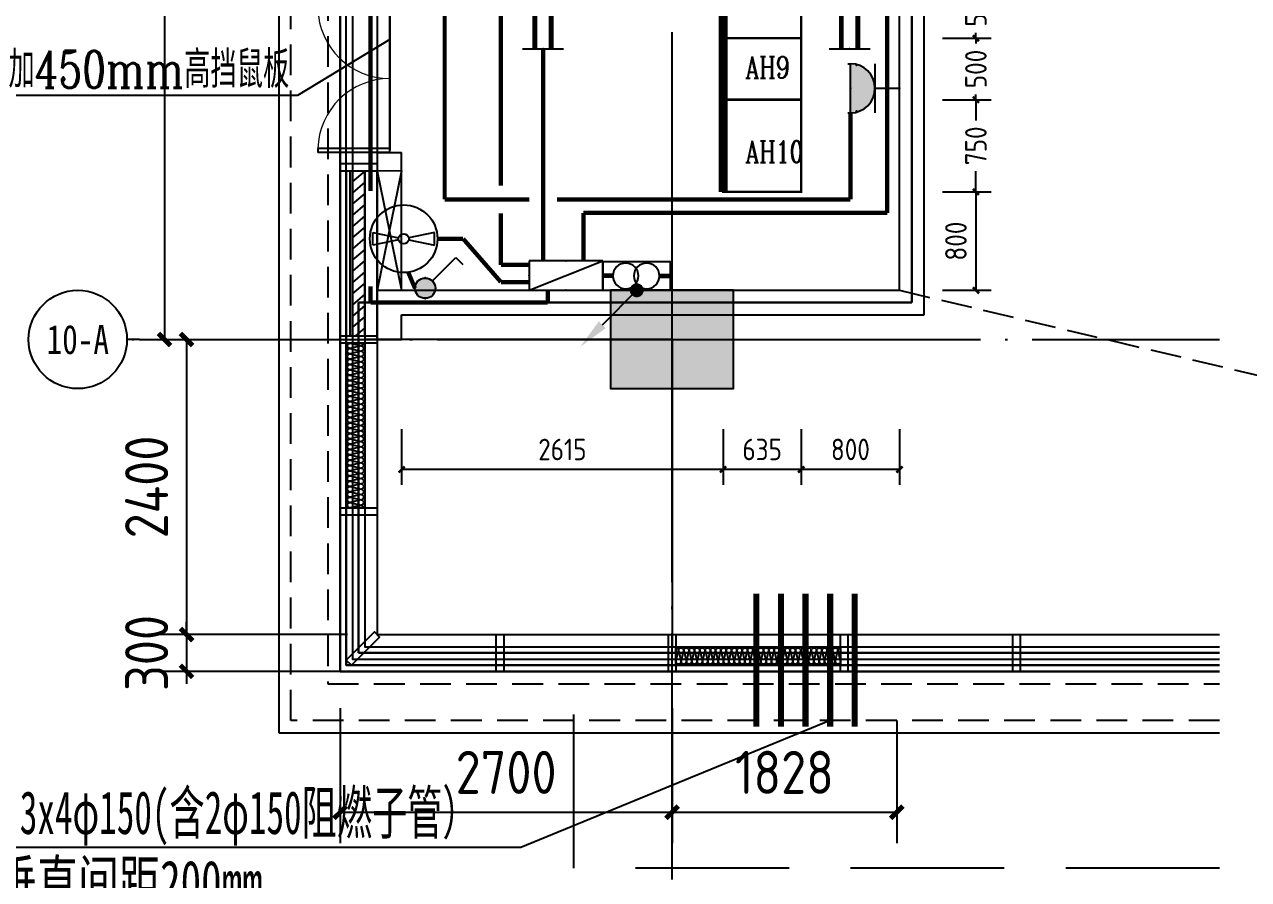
# Model space of a CAD drawing. Extents: x 115799 to 952918, y -190076 to 200966.
# Drawn here: x 891452 to 901408, y 128137 to 135092 of the extents above; entities that cross this region are included whole.
import ezdxf
from ezdxf.enums import TextEntityAlignment as Align

# ---------------------------------------------------------------- set-up
doc = ezdxf.new("R2010")
doc.units = 0
doc.header["$LTSCALE"] = 1000
doc.header["$MEASUREMENT"] = 0
for name, pattern in [('10#楼幕墙$0$109-34 轴网$0$L1$0$$AUDIT_BAD_LTYPE1', [0]), ('104-10 轴网$0$DOTE', [2.42, 2, -0.2, 0.02, -0.2]), ('109-34 轴网$0$L1$0$$AUDIT_BAD_LTYPE1', [0]), ('CACHE', [0.375, 0.25, -0.125]), ('DASH', [0.35, 0.25, -0.1]), ('DASHDOT', [1, 0.5, -0.25, 0, -0.25]), ('DOTE', [2.42, 2, -0.2, 0.02, -0.2])]:
    doc.linetypes.add(name, pattern=pattern)
doc.layers.add('000套内', color=226, linetype='Continuous', lineweight=30, plot=False)
doc.layers.add('10#楼幕墙$0$04-不打印_辅助线', color=165, linetype='Continuous', plot=False)
for name, color, linetype in [('10#楼幕墙$0$A-C_玻璃幕墙', 140, 'Continuous'), ('10#楼幕墙$0$A-金属背板', 30, 'Continuous'), ('104-10 轴网$0$01-标注_轴线坐标', 132, 'Continuous'), ('104-10 轴网$0$02-TEXT_轴号', 7, 'Continuous'), ('104-10 轴网$0$A_AXIS-轴线', 36, '104-10 轴网$0$DOTE'), ('104-8910 结构$0$A_STR-砼柱', 51, 'Continuous'), ('A-O_屋面', 201, 'Continuous'), ('A-O_散水', 134, 'Continuous'), ('A-TECH_暖通', 162, 'Continuous'), ('A-TECH_结构', 21, 'Continuous'), ('A_STR-砌块墙', 121, 'Continuous'), ('AXIS_TEXT', 7, 'Continuous'), ('C', 4, 'DASHDOT'), ('CZX', 60, 'Continuous'), ('EQUIP-动力', 80, 'Continuous'), ('EQUIP-插座', 80, 'Continuous'), ('EQUIP-照明', 3, 'Continuous'), ('EQUIP-箱柜', 3, 'Continuous'), ('GDXT', 3, 'Continuous'), ('LWIRE', 4, 'Continuous'), ('PUB_HATCH', 8, 'Continuous'), ('TEL_TEXT', 7, 'Continuous'), ('WINDOW', 2, 'Continuous'), ('WIRE-照明', 1, 'Continuous'), ('绿化', 3, 'Continuous')]:
    doc.layers.add(name, color=color, linetype=linetype)
doc.layers.add('ddl0.25', color=6, linetype='Continuous', lineweight=25)
doc.styles.add('104-10 轴网$0$_TCH_AXIS', font='STXIHEI.TTF', dxfattribs={"width": 0.75})
doc.styles.add('_TCH_LABEL', font='COMPLEX', dxfattribs={"bigfont": 'GBCBIG'})
doc.styles.add('_TEL_DIM', font='SIMPLEX.shx', dxfattribs={"width": 0.8, "height": 3.5, "bigfont": 'jd.shx'})
doc.styles.add('COMPLEX', font='COMPLEX')
doc.styles.get("Standard").update_dxf_attribs({"font": 'gbenor.shx', "bigfont": 'gbcbig.shx'})
doc.styles.add('长仿宋', font='complex.shx', dxfattribs={"width": 0.7, "bigfont": 'jd.shx'})
doc.styles.add('长仿宋1', font='simfang.ttf', dxfattribs={"width": 0.8})
doc.dimstyles.get("Standard").update_dxf_attribs({"dimscale": 100, "dimtxt": 3.5, "dimasz": 1, "dimexe": 2.5, "dimexo": 3, "dimgap": 1.5, "dimtad": 1, "dimdec": 0, "dimzin": 0, "dimdsep": 46, "dimtxsty": 'Standard', "dimblk": 'ARCHTICK', "dimcen": 0.09, "dimadec": 0, "dimazin": 0, "dimtfac": 1, "dimtdec": 0, "dimtix": 1, "dimtmove": 2, "dimatfit": 3, "dimfxl": 0, "dimtolj": 1, "dimtzin": 0, "dimarcsym": 0})

# ---------------------------------------------------------------- blocks, each defined once
blk = doc.blocks.new('_AXISO')
blk.add_circle((0, 0), 0.5)
at = {"layer": 'AXIS_TEXT', "style": 'COMPLEX', "width": 1.041667}
blk.add_attdef('A', text='', height=0.56, dxfattribs=at).set_placement((-0.25, -0.28), (0.25, -0.28), align=Align.FIT)
blk = doc.blocks.new('_FZH')
blk.add_lwpolyline([(-0.5, -0.5), (0.5, -0.5), (0.5, 0.5), (-0.5, 0.5)], close=True)
at = {"layer": 'PUB_HATCH'}
blk.add_solid([(-0.5, -0.5), (0.5, -0.5), (-0.5, 0.5), (0.5, 0.5)], dxfattribs=at)
blk = doc.blocks.new('10#楼幕墙$0$$LinePat$岩棉板')
at = {"color": 0}
for p, q in [((0, -17), (12, -67)), ((12, -67), (24, -17))]:
    blk.add_line(p, q, dxfattribs=at)
for centre, start, end in [((12, -17), 0, 180), ((0, -67), 270, 0), ((24, -67), 180, 270)]:
    blk.add_arc(centre, 12, start, end, dxfattribs=at)
at = {"layer": 'Defpoints'}
blk.add_point((0, 0.1), dxfattribs=at)
at = {"layer": 'Defpoints', "color": 0}
blk.add_point((24, -84), dxfattribs=at)
blk = doc.blocks.new('10#楼幕墙$0$ii')
blk.add_lwpolyline([(-1340, 0), (0, 0), (0, -150), (-1340, -150)], close=True)
at = {"color": 8, "xscale": -1.801075267316308, "yscale": 1.782568518697715, "zscale": 1.782568518697715}
for p in [(-1296.8, 0), (-1253.5, 0), (-1210.3, 0), (-1167.1, 0), (-1123.9, 0), (-1080.6, 0), (-1037.4, 0), (-994.2, 0), (-951, 0), (-907.7, 0), (-864.5, 0), (-821.3, 0), (-778.1, 0), (-734.8, 0), (-691.6, 0), (-648.4, 0), (-605.2, 0), (-561.9, 0), (-518.7, 0), (-475.5, 0), (-432.3, 0), (-389, 0), (-345.8, 0), (-302.6, 0), (-259.4, 0), (-216.1, 0), (-172.9, 0), (-129.7, 0), (-86.5, 0), (-43.2, 0), (0, 0)]:
    blk.add_blockref('10#楼幕墙$0$$LinePat$岩棉板', p, dxfattribs=at)
blk = doc.blocks.new('10#楼幕墙$0$$WINLIB2D$00000039')
at = {"color": 0}
for points in [[(-0.5, 0.5), (-0.5, -0.5)], [(0.5, 0.5), (-0.5, 0.5)], [(0.5, -0.5), (0.5, 0.5)], [(-0.5, 0.1667), (0.5, 0.1667)], [(-0.3839, -0.1667), (-0.448, 0.1667)], [(-0.3159, -0.1667), (-0.38, 0.1667)], [(-0.2479, -0.1667), (-0.312, 0.1667)], [(-0.1799, -0.1667), (-0.244, 0.1667)], [(-0.1119, -0.1667), (-0.176, 0.1667)], [(-0.0439, -0.1667), (-0.108, 0.1667)], [(0.0241, -0.1667), (-0.04, 0.1667)], [(0.0921, -0.1667), (0.028, 0.1667)], [(0.16, -0.1667), (0.0959, 0.1667)], [(0.228, -0.1667), (0.1639, 0.1667)], [(0.296, -0.1667), (0.2319, 0.1667)], [(0.364, -0.1667), (0.2999, 0.1667)], [(0.432, -0.1667), (0.3679, 0.1667)], [(0.5, -0.1667), (0.4359, 0.1667)], [(-0.4519, -0.1667), (-0.5, 0.0836)], [(-0.5, -0.1667), (0.5, -0.1667)], [(0.5, -0.5), (-0.5, -0.5)]]:
    blk.add_lwpolyline(points, dxfattribs=at)
blk = doc.blocks.new('*U109')
at = {"layer": 'A-TECH_暖通', "linetype": '109-34 轴网$0$L1$0$$AUDIT_BAD_LTYPE1'}
for p, q in [((-0.3, 0.1), (970, -199.9)), ((0, -199.9), (970, 0.1))]:
    blk.add_line(p, q, dxfattribs=at)
blk.add_lwpolyline([(0, -199.9), (970.3, -199.9), (970, 0.1), (-0.3, 0.1)], close=True, dxfattribs=at)
blk = doc.blocks.new('_ArchTick')
at = {"color": 0, "linetype": 'ByBlock', "const_width": 0.4}
blk.add_lwpolyline([(-0.5, -0.5), (0.5, 0.5)], dxfattribs=at)
blk = doc.blocks.new('*D210')
at = {"color": 0, "lineweight": -2, "transparency": 16777216}
for p, q in [((894020, 129530.2), (894020, 128433.8)), ((896720, 129530.2), (896720, 128433.8)), ((894020, 128683.8), (896720, 128683.8))]:
    blk.add_line(p, q, dxfattribs=at)
at = {"layer": 'Defpoints', "color": 0, "transparency": 16777216}
for p in [(894020, 129830.2), (896720, 129830.2), (896720, 128683.8)]:
    blk.add_point(p, dxfattribs=at)
at = {"color": 0, "lineweight": -2, "transparency": 16777216, "xscale": 100, "yscale": 100, "zscale": 100, "rotation": 180}
blk.add_blockref('_ArchTick', (894020, 128683.8), dxfattribs=at)
at = {"color": 0, "lineweight": -2, "transparency": 16777216, "xscale": 100, "yscale": 100, "zscale": 100}
blk.add_blockref('_ArchTick', (896720, 128683.8), dxfattribs=at)
at = {"color": 0, "transparency": 16777216, "insert": (895370, 129008.8), "char_height": 350, "attachment_point": 5}
blk.add_mtext('\\A1;2700', dxfattribs=at)
blk = doc.blocks.new('*D211')
at = {"color": 0, "lineweight": -2, "transparency": 16777216}
for p, q in [((896720, 129530.2), (896720, 128433.8)), ((898547.5, 129430.2), (898547.5, 128433.8)), ((896720, 128683.8), (898547.5, 128683.8))]:
    blk.add_line(p, q, dxfattribs=at)
at = {"layer": 'Defpoints', "color": 0, "transparency": 16777216}
for p in [(896720, 129830.2), (898547.5, 129730.2), (898547.5, 128683.8)]:
    blk.add_point(p, dxfattribs=at)
at = {"color": 0, "lineweight": -2, "transparency": 16777216, "xscale": 100, "yscale": 100, "zscale": 100, "rotation": 180}
blk.add_blockref('_ArchTick', (896720, 128683.8), dxfattribs=at)
at = {"color": 0, "lineweight": -2, "transparency": 16777216, "xscale": 100, "yscale": 100, "zscale": 100}
blk.add_blockref('_ArchTick', (898547.5, 128683.8), dxfattribs=at)
at = {"color": 0, "transparency": 16777216, "insert": (897633.8, 129008.8), "char_height": 350, "attachment_point": 5}
blk.add_mtext('\\A1;1828', dxfattribs=at)
blk = doc.blocks.new('*D212')
at = {"color": 0, "lineweight": -2, "transparency": 16777216}
for p, q in [((892327.4, 140930.2), (892341.9, 140930.2)), ((892591.9, 140930.2), (892591.9, 132530.2)), ((892327.4, 132530.2), (892341.9, 132530.2))]:
    blk.add_line(p, q, dxfattribs=at)
at = {"layer": 'Defpoints', "color": 0, "transparency": 16777216}
for p in [(892627.4, 140930.2), (892591.9, 132530.2), (892627.4, 132530.2)]:
    blk.add_point(p, dxfattribs=at)
at = {"color": 0, "lineweight": -2, "transparency": 16777216, "xscale": 100, "yscale": 100, "zscale": 100}
for p, rotation in [((892591.9, 140930.2), 90), ((892591.9, 132530.2), 270)]:
    blk.add_blockref('_ArchTick', p, dxfattribs=dict(at, rotation=rotation))
at = {"color": 0, "transparency": 16777216, "insert": (892266.9, 136730.2), "char_height": 350, "attachment_point": 5, "rotation": 90}
blk.add_mtext('\\A1;8400', dxfattribs=at)
blk = doc.blocks.new('*D120')
at = {"color": 0, "lineweight": -2, "transparency": 16777216}
for p, q in [((892506.5, 132530.2), (892520.8, 132530.2)), ((892770.8, 132530.2), (892770.8, 130130.2)), ((892506.5, 130130.2), (892520.8, 130130.2))]:
    blk.add_line(p, q, dxfattribs=at)
at = {"layer": 'Defpoints', "color": 0, "transparency": 16777216}
for p in [(892806.5, 132530.2), (892770.8, 130130.2), (892806.5, 130130.2)]:
    blk.add_point(p, dxfattribs=at)
at = {"color": 0, "lineweight": -2, "transparency": 16777216, "xscale": 100, "yscale": 100, "zscale": 100}
for p, rotation in [((892770.8, 132530.2), 90), ((892770.8, 130130.2), 270)]:
    blk.add_blockref('_ArchTick', p, dxfattribs=dict(at, rotation=rotation))
at = {"color": 0, "transparency": 16777216, "insert": (892445.8, 131330.2), "char_height": 350, "attachment_point": 5, "rotation": 90}
blk.add_mtext('\\A1;2400', dxfattribs=at)
blk = doc.blocks.new('*D191')
at = {"color": 0, "lineweight": -2, "transparency": 16777216}
for p, q in [((892770.8, 130130.2), (892770.8, 130230.2)), ((894080.5, 130130.2), (892520.8, 130130.2)), ((892770.8, 130130.2), (892770.8, 129830.2)), ((894079.1, 129830.2), (892520.8, 129830.2)), ((892770.8, 129830.2), (892770.8, 129730.2))]:
    blk.add_line(p, q, dxfattribs=at)
at = {"layer": 'Defpoints', "color": 0, "transparency": 16777216}
for p in [(894380.5, 130130.2), (892770.8, 129830.2), (894379.1, 129830.2)]:
    blk.add_point(p, dxfattribs=at)
at = {"color": 0, "lineweight": -2, "transparency": 16777216, "xscale": 100, "yscale": 100, "zscale": 100}
for p, rotation in [((892770.8, 130130.2), 270), ((892770.8, 129830.2), 90)]:
    blk.add_blockref('_ArchTick', p, dxfattribs=dict(at, rotation=rotation))
at = {"color": 0, "transparency": 16777216, "insert": (892445.8, 129980.2), "char_height": 350, "attachment_point": 5, "rotation": 90}
blk.add_mtext('\\A1;300', dxfattribs=at)
blk = doc.blocks.new('$DorLib2D$00000002')
for p, q in [((-0.5, 0), (-0.5, 0.4875)), ((-0.475, 0.4875), (-0.5, 0.4875)), ((-0.475, 0), (-0.475, 0.4875)), ((0.475, 0), (0.475, 0.4875)), ((0.475, 0.4875), (0.5, 0.4875)), ((0.5, 0), (0.5, 0.4875)), ((-0.5, 0), (-0.475, 0)), ((0.5, 0), (0.475, 0))]:
    blk.add_line(p, q)
at = {"lineweight": 13}
for centre, start, end in [((-0.4875, 0), 0, 88.53072), ((0.4875, 0), 91.46928, 180)]:
    blk.add_arc(centre, 0.4875, start, end, dxfattribs=at)
blk = doc.blocks.new('*D203')
at = {"color": 0, "lineweight": -2, "transparency": 16777216}
for p, q in [((898920, 135480.2), (899315.8, 135480.2)), ((899190.8, 135480.2), (899190.8, 135436.5)), ((899190.8, 134980.2), (899190.8, 135023.9)), ((898920, 134980.2), (899315.8, 134980.2))]:
    blk.add_line(p, q, dxfattribs=at)
at = {"layer": 'Defpoints', "color": 0, "transparency": 16777216}
for p in [(898770, 135480.2), (898770, 134980.2), (899190.8, 134980.2)]:
    blk.add_point(p, dxfattribs=at)
at = {"color": 0, "lineweight": -2, "transparency": 16777216, "xscale": 50, "yscale": 50, "zscale": 50}
for p, rotation in [((899190.8, 135480.2), 90), ((899190.8, 134980.2), 270)]:
    blk.add_blockref('_ArchTick', p, dxfattribs=dict(at, rotation=rotation))
at = {"color": 0, "transparency": 16777216, "insert": (899190.8, 135230.2), "char_height": 175, "attachment_point": 5, "rotation": 90}
blk.add_mtext('\\A1;500', dxfattribs=at)
blk = doc.blocks.new('*D204')
at = {"color": 0, "lineweight": -2, "transparency": 16777216}
for p, q in [((898920, 134980.2), (899315.8, 134980.2)), ((899190.8, 134980.2), (899190.8, 134936.5)), ((899190.8, 134480.2), (899190.8, 134523.9)), ((898920, 134480.2), (899315.8, 134480.2))]:
    blk.add_line(p, q, dxfattribs=at)
at = {"layer": 'Defpoints', "color": 0, "transparency": 16777216}
for p in [(898770, 134980.2), (898770, 134480.2), (899190.8, 134480.2)]:
    blk.add_point(p, dxfattribs=at)
at = {"color": 0, "lineweight": -2, "transparency": 16777216, "xscale": 50, "yscale": 50, "zscale": 50}
for p, rotation in [((899190.8, 134980.2), 90), ((899190.8, 134480.2), 270)]:
    blk.add_blockref('_ArchTick', p, dxfattribs=dict(at, rotation=rotation))
at = {"color": 0, "transparency": 16777216, "insert": (899190.8, 134730.2), "char_height": 175, "attachment_point": 5, "rotation": 90}
blk.add_mtext('\\A1;500', dxfattribs=at)
blk = doc.blocks.new('*D205')
at = {"color": 0, "lineweight": -2, "transparency": 16777216}
for p, q in [((898920, 134480.2), (899315.8, 134480.2)), ((899190.8, 134480.2), (899190.8, 134311.5)), ((899190.8, 133730.2), (899190.8, 133898.9)), ((898920, 133730.2), (899315.8, 133730.2))]:
    blk.add_line(p, q, dxfattribs=at)
at = {"layer": 'Defpoints', "color": 0, "transparency": 16777216}
for p in [(898770, 134480.2), (898770, 133730.2), (899190.8, 133730.2)]:
    blk.add_point(p, dxfattribs=at)
at = {"color": 0, "lineweight": -2, "transparency": 16777216, "xscale": 50, "yscale": 50, "zscale": 50}
for p, rotation in [((899190.8, 134480.2), 90), ((899190.8, 133730.2), 270)]:
    blk.add_blockref('_ArchTick', p, dxfattribs=dict(at, rotation=rotation))
at = {"color": 0, "transparency": 16777216, "insert": (899190.8, 134105.2), "char_height": 175, "attachment_point": 5, "rotation": 90}
blk.add_mtext('\\A1;750', dxfattribs=at)
blk = doc.blocks.new('*D206')
at = {"color": 0, "lineweight": -2, "transparency": 16777216}
for p, q in [((898920, 133730.2), (899316, 133730.2)), ((899191, 133730.2), (899191, 132930.2)), ((898920, 132930.2), (899316, 132930.2))]:
    blk.add_line(p, q, dxfattribs=at)
at = {"layer": 'Defpoints', "color": 0, "transparency": 16777216}
for p in [(898770, 133730.2), (898770, 132930.2), (899191, 132930.2)]:
    blk.add_point(p, dxfattribs=at)
at = {"color": 0, "lineweight": -2, "transparency": 16777216, "xscale": 50, "yscale": 50, "zscale": 50}
for p, rotation in [((899191, 133730.2), 90), ((899191, 132930.2), 270)]:
    blk.add_blockref('_ArchTick', p, dxfattribs=dict(at, rotation=rotation))
at = {"color": 0, "transparency": 16777216, "insert": (899028.5, 133330.2), "char_height": 175, "attachment_point": 5, "rotation": 90}
blk.add_mtext('\\A1;800', dxfattribs=at)
blk = doc.blocks.new('*D207')
at = {"color": 0, "lineweight": -2, "transparency": 16777216}
for p, q in [((897770, 131799.9), (897770, 131348)), ((898570, 131799.9), (898570, 131348)), ((898570, 131473), (897770, 131473))]:
    blk.add_line(p, q, dxfattribs=at)
at = {"layer": 'Defpoints', "color": 0, "transparency": 16777216}
for p in [(897770, 131949.9), (898570, 131949.9), (897770, 131473)]:
    blk.add_point(p, dxfattribs=at)
at = {"color": 0, "lineweight": -2, "transparency": 16777216, "xscale": 50, "yscale": 50, "zscale": 50, "rotation": 180}
blk.add_blockref('_ArchTick', (897770, 131473), dxfattribs=at)
at = {"color": 0, "lineweight": -2, "transparency": 16777216, "xscale": 50, "yscale": 50, "zscale": 50}
blk.add_blockref('_ArchTick', (898570, 131473), dxfattribs=at)
at = {"color": 0, "transparency": 16777216, "insert": (898170, 131635.5), "char_height": 175, "attachment_point": 5}
blk.add_mtext('\\A1;800', dxfattribs=at)
blk = doc.blocks.new('*D208')
at = {"color": 0, "lineweight": -2, "transparency": 16777216}
for p, q in [((897135, 131799.9), (897135, 131347.8)), ((897770, 131799.9), (897770, 131347.8)), ((897770, 131472.8), (897135, 131472.8))]:
    blk.add_line(p, q, dxfattribs=at)
at = {"layer": 'Defpoints', "color": 0, "transparency": 16777216}
for p in [(897135, 131949.9), (897770, 131949.9), (897135, 131472.8)]:
    blk.add_point(p, dxfattribs=at)
at = {"color": 0, "lineweight": -2, "transparency": 16777216, "xscale": 50, "yscale": 50, "zscale": 50, "rotation": 180}
blk.add_blockref('_ArchTick', (897135, 131472.8), dxfattribs=at)
at = {"color": 0, "lineweight": -2, "transparency": 16777216, "xscale": 50, "yscale": 50, "zscale": 50}
blk.add_blockref('_ArchTick', (897770, 131472.8), dxfattribs=at)
at = {"color": 0, "transparency": 16777216, "insert": (897452.5, 131635.3), "char_height": 175, "attachment_point": 5}
blk.add_mtext('\\A1;635', dxfattribs=at)
blk = doc.blocks.new('*D209')
at = {"color": 0, "lineweight": -2, "transparency": 16777216}
for p, q in [((894520, 131799.9), (894520, 131347.8)), ((897135, 131799.9), (897135, 131347.8)), ((897135, 131472.8), (894520, 131472.8))]:
    blk.add_line(p, q, dxfattribs=at)
at = {"layer": 'Defpoints', "color": 0, "transparency": 16777216}
for p in [(894520, 131949.9), (897135, 131949.9), (894520, 131472.8)]:
    blk.add_point(p, dxfattribs=at)
at = {"color": 0, "lineweight": -2, "transparency": 16777216, "xscale": 50, "yscale": 50, "zscale": 50, "rotation": 180}
blk.add_blockref('_ArchTick', (894520, 131472.8), dxfattribs=at)
at = {"color": 0, "lineweight": -2, "transparency": 16777216, "xscale": 50, "yscale": 50, "zscale": 50}
blk.add_blockref('_ArchTick', (897135, 131472.8), dxfattribs=at)
at = {"color": 0, "transparency": 16777216, "insert": (895827.5, 131635.3), "char_height": 175, "attachment_point": 5}
blk.add_mtext('\\A1;2615', dxfattribs=at)
blk = doc.blocks.new('$equip$00001416')
for p, q in [((0.75, 0.6), (-0.75, 0.6)), ((-0.75, 0), (0.75, 0.6)), ((-0.75, 0.6), (-0.75, 0)), ((0.75, 0), (0.75, 0.6)), ((-0.75, 0), (0.75, 0))]:
    blk.add_line(p, q)
for p in [(0, 0.6), (-0.75, 0.3), (0.75, 0.3), (0, 0)]:
    blk.add_point(p)
at = {"style": '_TCH_LABEL', "flags": 9}
blk.add_attdef('A', (0, 0), '', height=0.00002, dxfattribs=at)
blk = doc.blocks.new('$equip$00001160')
for p, q in [((-1.2, 0.417), (-1.2, -0.417)), ((1.2, 0.417), (1.2, -0.417)), ((-1.2, 0.167), (1.2, 0.167)), ((-1.2, -0.167), (1.2, -0.167))]:
    blk.add_line(p, q)
at = {"const_width": 0.1}
for points in [[(-1.2, 0.167), (1.2, 0.167)], [(-1.2, -0.167), (1.2, -0.167)]]:
    blk.add_lwpolyline(points, dxfattribs=at)
at = {"layer": 'EQUIP-照明'}
for p in [(-1.2, 0), (0, 0.167), (1.2, 0), (0, -0.167)]:
    blk.add_point(p, dxfattribs=at)
at = {"layer": 'EQUIP-照明', "flags": 9}
blk.add_attdef('A', (0, 0), '', height=0.00002, dxfattribs=at)
blk = doc.blocks.new('A$C34FC1CB0')
at = {"lineweight": 60}
for p, q in [((113, 146), (0, 146)), ((587, 146), (687, 146))]:
    blk.add_line(p, q, dxfattribs=at)
blk.add_lwpolyline([(687, 289), (687, 0), (0, 0), (0, 289)], close=True)
at = {"color": 7}
for centre in [(243, 146), (457, 146)]:
    blk.add_circle(centre, 130, dxfattribs=at)
blk = doc.blocks.new('$TelecSys$00000080')
for p, q in [((-0.7, -0.7), (0, 0)), ((0.104, 0.104), (0.104, 0.104)), ((-0.104, -0.104), (-0.104, -0.104))]:
    blk.add_line(p, q)
at = {"const_width": 0.142}
blk.add_lwpolyline([(0.071, 0, 1), (-0.071, 0, 1)], format="xyb", close=True, dxfattribs=at)
blk.add_solid([(-0.63, -0.77), (-0.77, -0.63), (-1.15, -1.15)])
at = {"width": 0.8, "flags": 9}
blk.add_attdef('A', (0, 0), '', height=0.00002, rotation=180, dxfattribs=at)
blk = doc.blocks.new('$equip_U$00000029(HT0843)')
for p, q in [((-0.5, 1.05), (-0.5, 1)), ((-0.5, 1), (0.5, 1)), ((0.5, 1.05), (0.5, 1)), ((0.5, 0.5), (-0.5, 0.5)), ((0, 0.5), (0, 0))]:
    blk.add_line(p, q)
blk.add_arc((0, 1), 0.5, 180, 0)
for p in [(0, 1), (-0.467, 0.875), (0.467, 0.875), (0, 0)]:
    blk.add_point(p)
for points in [[(0.433, 0.75), (-0.433, 0.75), (0.5, 1), (-0.5, 1)], [(0.25, 0.567), (-0.25, 0.567), (0.433, 0.75), (-0.433, 0.75)], [(0, 0.5), (0, 0.5), (0.25, 0.567), (-0.25, 0.567)]]:
    blk.add_solid(points)
at = {"style": '_TEL_DIM', "flags": 1}
blk.add_attdef('A', text='', height=0.0000125, dxfattribs=at).set_placement((0, 0), align=Align.MIDDLE_CENTER)
blk = doc.blocks.new('$equip$00001962')
for p, q in [((0.147, 0.356), (0.625, 0.833)), ((0.625, 0.833), (0.766, 0.692))]:
    blk.add_line(p, q)
blk.add_circle((0, 0.208), 0.208)
for p in [(0, 0.417), (-0.208, 0.208), (0, 0), (0.208, 0.208)]:
    blk.add_point(p)
for points in [[(-0.18, 0.313), (0.18, 0.313), (-0.208, 0.208), (0.208, 0.208)], [(-0.104, 0.389), (0.104, 0.389), (-0.18, 0.313), (0.18, 0.313)], [(0, 0.417), (0, 0.417), (-0.104, 0.389), (0.104, 0.389)], [(-0.18, 0.104), (0.18, 0.104), (-0.208, 0.208), (0.208, 0.208)], [(-0.104, 0.028), (0.104, 0.028), (-0.18, 0.104), (0.18, 0.104)], [(0, 0), (0, 0), (-0.104, 0.028), (0.104, 0.028)]]:
    blk.add_solid(points)
at = {"layer": 'TEL_TEXT', "style": '_TEL_DIM', "flags": 1}
blk.add_attdef('A', text='', height=0.00002, dxfattribs=at).set_placement((0, 0), align=Align.MIDDLE_CENTER)
blk = doc.blocks.new('$equip$00001304')
for p, q in [((-0.625, -0.13), (-0.625, 0.13)), ((-0.625, 0.13), (-0.102, 0.021)), ((0.625, 0.13), (0.102, 0.021)), ((0.625, -0.13), (0.625, 0.13)), ((-0.102, -0.021), (-0.625, -0.13)), ((0.102, -0.021), (0.625, -0.13))]:
    blk.add_line(p, q)
for radius in [0.688, 0.104]:
    blk.add_circle((0, 0), radius)
at = {"flags": 9}
blk.add_attdef('A', (0, 0), '', height=0.00002, dxfattribs=at)

msp = doc.modelspace()

# ---------------------------------------------------------------- linework, layer by layer
for p, q in [((894423.6, 134969.7), (893673, 134513.3)), ((893673, 134513.3), (891280.9, 134513.3)), ((898005.1, 129430.2), (895489.1, 128396.5))]:
    msp.add_line(p, q)
at = {"linetype": 'DASH'}
msp.add_line((898570, 132930.2), (909177.5, 130413.5), dxfattribs=at)
at = {"linetype": '109-34 轴网$0$L1$0$$AUDIT_BAD_LTYPE1', "const_width": 20}
msp.add_lwpolyline([(894423.6, 134067.3), (894423.6, 135237.3)], dxfattribs=at)
at = {"color": 8, "linetype": '10#楼幕墙$0$109-34 轴网$0$L1$0$$AUDIT_BAD_LTYPE1'}
for points in [[(896720, 132530.2), (896720, 135028.9)], [(896720, 132530.2), (899218.7, 132530.2)]]:
    msp.add_lwpolyline(points, dxfattribs=at)
at = {"linetype": '10#楼幕墙$0$109-34 轴网$0$L1$0$$AUDIT_BAD_LTYPE1'}
for points in [[(896720, 132530.2), (894221.3, 132530.2)], [(896720, 132530.2), (896720, 130031.5)]]:
    msp.add_lwpolyline(points, dxfattribs=at)
at = {"layer": '000套内'}
for p, q in [((898670, 132830.2), (898670, 141030.2)), ((894170, 132830.2), (898670, 132830.2)), ((894170, 129980.2), (894170, 132830.2)), ((901171.5, 129980.2), (894170, 129980.2))]:
    msp.add_line(p, q, dxfattribs=at)
at = {"layer": '10#楼幕墙$0$04-不打印_辅助线'}
msp.add_lwpolyline([(894120, 141371.7), (894120, 129930.2), (901171.5, 129930.2)], dxfattribs=at)
at = {"layer": '10#楼幕墙$0$A-C_玻璃幕墙'}
for points in [[(894020, 141371.7), (894020, 129830.2), (901171.5, 129830.2)], [(894320, 141371.7), (894320, 130130.2), (901171.5, 130130.2)], [(894070, 133900.2), (894070, 129880.2), (901171.5, 129880.2)], [(894220, 133900.2), (894220, 130030.2), (901171.5, 130030.2)]]:
    msp.add_lwpolyline(points, dxfattribs=at)
for points in [[(894320, 133960.2), (894320, 133900.2), (894020, 133900.2), (894020, 133960.2)], [(894320, 132560.2), (894320, 132500.2), (894020, 132500.2), (894020, 132560.2)], [(894320, 131160.2), (894320, 131100.2), (894020, 131100.2), (894020, 131160.2)], [(894070, 129922.6), (894112.4, 129880.2), (894341.2, 130109), (894298.8, 130151.4)], [(895350, 129830.2), (895290, 129830.2), (895290, 130130.2), (895350, 130130.2)], [(896750, 129830.2), (896690, 129830.2), (896690, 130130.2), (896750, 130130.2)], [(898150, 129830.2), (898090, 129830.2), (898090, 130130.2), (898150, 130130.2)], [(899550, 129830.2), (899490, 129830.2), (899490, 130130.2), (899550, 130130.2)]]:
    msp.add_lwpolyline(points, close=True, dxfattribs=at)
at = {"layer": '10#楼幕墙$0$A-金属背板'}
msp.add_lwpolyline([(894100, 133900.2), (894100, 132560.2), (894120, 132560.2), (894120, 133900.2)], close=True, dxfattribs=at)
at = {"layer": '104-10 轴网$0$01-标注_轴线坐标'}
msp.add_line((892388, 132530.2), (892286.2, 132530.2), dxfattribs=at)
at = {"layer": '104-10 轴网$0$A_AXIS-轴线', "color": 8, "linetype": '104-10 轴网$0$DOTE'}
for p, q in [((896720, 128137.2), (896720, 142041.7)), ((892388, 132530.2), (901171.5, 132530.2))]:
    msp.add_line(p, q, dxfattribs=at)
at = {"layer": 'A-O_屋面', "linetype": 'DASH', "ltscale": 5}
msp.add_lwpolyline([(901171.5, 128228.3), (895920, 128228.3), (895920, 129830.2)], dxfattribs=at)
at = {"layer": 'A-O_散水'}
for p, q in [((893520, 141371.7), (893520, 129330.2)), ((894020, 129830.2), (894020, 141371.7)), ((901171.5, 129830.2), (894020, 129830.2)), ((893520, 129330.2), (901171.5, 129330.2))]:
    msp.add_line(p, q, dxfattribs=at)
at = {"layer": 'A-O_散水', "linetype": 'CACHE'}
for p, q in [((893620, 129430.2), (893620, 141371.7)), ((893920, 141371.7), (893920, 129730.2)), ((893920, 129730.2), (901171.5, 129730.2)), ((901171.5, 129430.2), (893620, 129430.2))]:
    msp.add_line(p, q, dxfattribs=at)
at = {"layer": 'A-TECH_结构', "linetype": '109-34 轴网$0$L1$0$$AUDIT_BAD_LTYPE1'}
msp.add_lwpolyline([(901171.5, 129880.2), (894070, 129880.2), (894070, 141371.7)], dxfattribs=at)
at = {"layer": 'A_STR-砌块墙'}
for p, q in [((898770, 132730.2), (898770, 141130.2)), ((898570, 132930.2), (898570, 140930.2)), ((894323.6, 134052.3), (894520, 134052.3)), ((894520, 132930.2), (894520, 134052.3)), ((894320, 132830.2), (894320, 133900.2)), ((894520, 132930.2), (898570, 132930.2)), ((894320, 132530.2), (894320, 132830.2)), ((894520, 132530.2), (894520, 132730.2)), ((894520, 132730.2), (898770, 132730.2)), ((894320, 132530.2), (894520, 132530.2))]:
    msp.add_line(p, q, dxfattribs=at)
at = {"layer": 'C', "linetype": 'DOTE', "lineweight": -2, "ltscale": 0.2, "const_width": 50}
for points in [[(897405.1, 130462.9), (897405.1, 129381.1)], [(897605.1, 130462.9), (897605.1, 129381.1)], [(897805.1, 130462.9), (897805.1, 129381.1)], [(898005.1, 130462.9), (898005.1, 129381.1)], [(898205.1, 130462.9), (898205.1, 129381.1)]]:
    msp.add_lwpolyline(points, dxfattribs=at)
at = {"layer": 'CZX', "color": 8, "const_width": 75}
msp.add_lwpolyline([(897135, 133730.2), (897135, 140430.2)], dxfattribs=at)
at = {"layer": 'ddl0.25', "color": 8, "lineweight": 18, "ltscale": 2, "const_width": 20}
for points in [[(897770, 135480.2), (897770, 134980.2), (897135, 134980.2), (897135, 135480.2)], [(897770, 134980.2), (897770, 134480.2), (897135, 134480.2), (897135, 134980.2)], [(897770, 134480.2), (897770, 133730.2), (897135, 133730.2), (897135, 134480.2)]]:
    msp.add_lwpolyline(points, close=True, dxfattribs=at)
at = {"layer": 'WIRE-照明', "linetype": 'Continuous', "const_width": 35}
for points in [[(898470, 134573.2), (898470, 139637.2)], [(894267, 133736.6), (894267, 138092)], [(894870, 135290.7), (894870, 133669.2)], [(895327.5, 135350.4), (895327.5, 133781.7)], [(895670, 134895.2), (895670, 133170.2)], [(898470, 134573.2), (898470, 133559.2)], [(898170, 134373.2), (898170, 133669.2)], [(895557.5, 133669.2), (894870, 133669.2)], [(898170, 133669.2), (895782.5, 133669.2)], [(895327.5, 133556.7), (895327.5, 133137)], [(898470, 133559.2), (895999, 133559.2)], [(895999, 133559.2), (895999, 133170.2)], [(894811.6, 133349.1), (895020.5, 133349.1)], [(895020.5, 133349.1), (895327.5, 132997)], [(895556, 133137), (895327.5, 133137)], [(894628.2, 132947.3), (894573.9, 133076.6)], [(895556, 132997), (895327.5, 132997)], [(894267, 132830.2), (894267, 132961.6)], [(895709, 132930.2), (895709, 132830.2)], [(895709, 132830.2), (894267, 132830.2)]]:
    msp.add_lwpolyline(points, dxfattribs=at)
at = {"layer": '绿化', "color": 0, "ltscale": 0.3}
msp.add_line((895489.1, 128396.5), (889040.6, 128396.5), dxfattribs=at)

# ---------------------------------------------------------------- block references
at = {"layer": '10#楼幕墙$0$A-C_玻璃幕墙'}
for p, rotation in [((894070, 132500.2), 90), ((896750, 129880.2), 180)]:
    msp.add_blockref('10#楼幕墙$0$ii', p, dxfattribs=dict(at, rotation=rotation))
at = {"layer": '104-10 轴网$0$01-标注_轴线坐标'}
ref = msp.add_blockref('_AXISO', (891886.2, 132530.2), dxfattribs=dict(at, xscale=800, yscale=800, zscale=800))
ref.add_attrib('A', '10-A', dxfattribs={"layer": '104-10 轴网$0$02-TEXT_轴号', "height": 237.33, "style": '104-10 轴网$0$_TCH_AXIS', "width": 0.732353}).set_placement((891632.6, 132411.6), (892139.8, 132411.6), align=Align.FIT)
at = {"layer": '104-8910 结构$0$A_STR-砼柱', "xscale": 1000, "yscale": 800.0000000001746, "zscale": 800.0000000001746, "rotation": 179.9999999999967}
msp.add_blockref('_FZH', (896720, 132530.2), dxfattribs=at)
at = {"layer": 'A-TECH_暖通', "linetype": '109-34 轴网$0$L1$0$$AUDIT_BAD_LTYPE1', "rotation": 270}
msp.add_blockref('*U109', (894520, 133900.2), dxfattribs=at)
at = {"layer": 'Defpoints', "color": 2, "linetype": '10#楼幕墙$0$109-34 轴网$0$L1$0$$AUDIT_BAD_LTYPE1', "xscale": 1340, "yscale": 300, "zscale": -1340, "rotation": 90}
msp.add_blockref('10#楼幕墙$0$$WINLIB2D$00000039', (894170, 133230.2), dxfattribs=at)
at = {"layer": 'EQUIP-动力', "xscale": 400, "yscale": 400, "zscale": 400}
msp.add_blockref('$equip$00001304', (894536.6, 133349.1), dxfattribs=at)
at = {"layer": 'EQUIP-插座', "xscale": 400, "yscale": 400, "zscale": 400, "rotation": 90}
msp.add_blockref('$equip_U$00000029(HT0843)', (898570, 134573.2), dxfattribs=at)
at = {"layer": 'EQUIP-照明', "xscale": 400, "yscale": 400, "zscale": 400, "rotation": 90}
for p in [(895670, 135375.2), (898163.5, 135375.2)]:
    msp.add_blockref('$equip$00001160', p, dxfattribs=at)
at = {"layer": 'EQUIP-照明', "xscale": 400, "yscale": 400, "zscale": 400}
msp.add_blockref('$equip$00001962', (894711.5, 132863.9), dxfattribs=at)
at = {"layer": 'EQUIP-箱柜', "xscale": 400, "yscale": 400, "zscale": 400}
msp.add_blockref('$equip$00001416', (895856, 132930.2), dxfattribs=at)
at = {"layer": 'LWIRE', "xscale": 400, "yscale": 400, "zscale": 400}
msp.add_blockref('$TelecSys$00000080', (896432.5, 132930.2), dxfattribs=at)
at = {"layer": 'TEL_TEXT', "xscale": -0.8, "yscale": 0.8, "zscale": 0.8}
msp.add_blockref('A$C34FC1CB0', (896707.4, 132930.2), dxfattribs=at)
at = {"layer": 'WINDOW', "color": 3, "xscale": 1200, "yscale": 1200, "zscale": 1200, "rotation": 90}
msp.add_blockref('$DorLib2D$00000002', (894423.6, 134652.3), dxfattribs=at)

# ---------------------------------------------------------------- texts
at = {"layer": 'GDXT', "color": 3, "linetype": 'Continuous', "style": '长仿宋', "width": 0.75}
msp.add_text('加450mm高挡鼠板', height=300, dxfattribs=at).set_placement((891322.3, 134576.6))
at = {"layer": 'GDXT', "color": 8, "linetype": 'Continuous', "style": '长仿宋', "width": 0.75}
for s, p in [('AH9', (897315.3, 134655.7, 0)), ('AH10', (897315.3, 133969.7, 0))]:
    msp.add_text(s, height=175, dxfattribs=at).set_placement(p)
at = {"layer": 'GDXT', "color": 0, "ltscale": 1000, "style": '长仿宋1'}
for s, width, p in [('预留高压进出线管,3x4φ150(含2φ150阻燃子管）', 0.6, (888980, 128507.3)), ('埋管中心水平,垂直间距200mm', 0.7, (889047.3, 127941.9))]:
    msp.add_text(s, height=350, dxfattribs=dict(at, width=width)).set_placement(p)

# ---------------------------------------------------------------- dimensions: what is measured, and where the dimension line sits
for base, p1, p2, picture, middle in [((892591.9, 132530.2), (892627.4, 140930.2), (892627.4, 132530.2), '*D212', (892266.9, 136730.2)), ((892770.8, 130130.2), (892806.5, 132530.2), (892806.5, 130130.2), '*D120', (892445.8, 131330.2)), ((892770.8, 129830.2), (894380.5, 130130.2), (894379.1, 129830.2), '*D191', (892445.8, 129980.2))]:
    dim = msp.add_linear_dim(base=base, p1=p1, p2=p2, angle=90, dimstyle='Standard')
    dim.commit()
    dim.dimension.update_dxf_attribs({"geometry": picture, "text_midpoint": middle})
for base, p1, p2, picture, middle in [((899190.8, 134980.2), (898770, 135480.2), (898770, 134980.2), '*D203', (899190.8, 135230.2)), ((899190.8, 134480.2), (898770, 134980.2), (898770, 134480.2), '*D204', (899190.8, 134730.2)), ((899190.8, 133730.2), (898770, 134480.2), (898770, 133730.2), '*D205', (899190.8, 134105.2))]:
    dim = msp.add_linear_dim(base=base, p1=p1, p2=p2, angle=90, dimstyle='Standard', override={"dimscale": 50})
    dim.commit()
    dim.dimension.update_dxf_attribs({"geometry": picture, "text_midpoint": middle, "dimtype": 160})
dim = msp.add_linear_dim(base=(899191, 132930.2), p1=(898770, 133730.2), p2=(898770, 132930.2), angle=90, dimstyle='Standard', override={"dimscale": 50})
dim.commit()
dim.dimension.update_dxf_attribs({"geometry": '*D206', "text_midpoint": (899028.5, 133330.2)})
for base, p1, p2, picture, middle in [((894520, 131472.8), (897135, 131949.9), (894520, 131949.9), '*D209', (895827.5, 131635.3)), ((897135, 131472.8), (897770, 131949.9), (897135, 131949.9), '*D208', (897452.5, 131635.3)), ((897770, 131473), (898570, 131949.9), (897770, 131949.9), '*D207', (898170, 131635.5))]:
    dim = msp.add_linear_dim(base=base, p1=p1, p2=p2, dimstyle='Standard', override={"dimscale": 50})
    dim.commit()
    dim.dimension.update_dxf_attribs({"geometry": picture, "text_midpoint": middle})
for base, p1, p2, picture, middle in [((896720, 128683.8), (894020, 129830.2), (896720, 129830.2), '*D210', (895370, 129008.8)), ((898547.5, 128683.7704884), (896720, 129830.2139657), (898547.5, 129730.2139657), '*D211', (897633.75, 129008.7704884))]:
    dim = msp.add_linear_dim(base=base, p1=p1, p2=p2, dimstyle='Standard')
    dim.commit()
    dim.dimension.update_dxf_attribs({"geometry": picture, "text_midpoint": middle})

doc.saveas('drawing.dxf')
